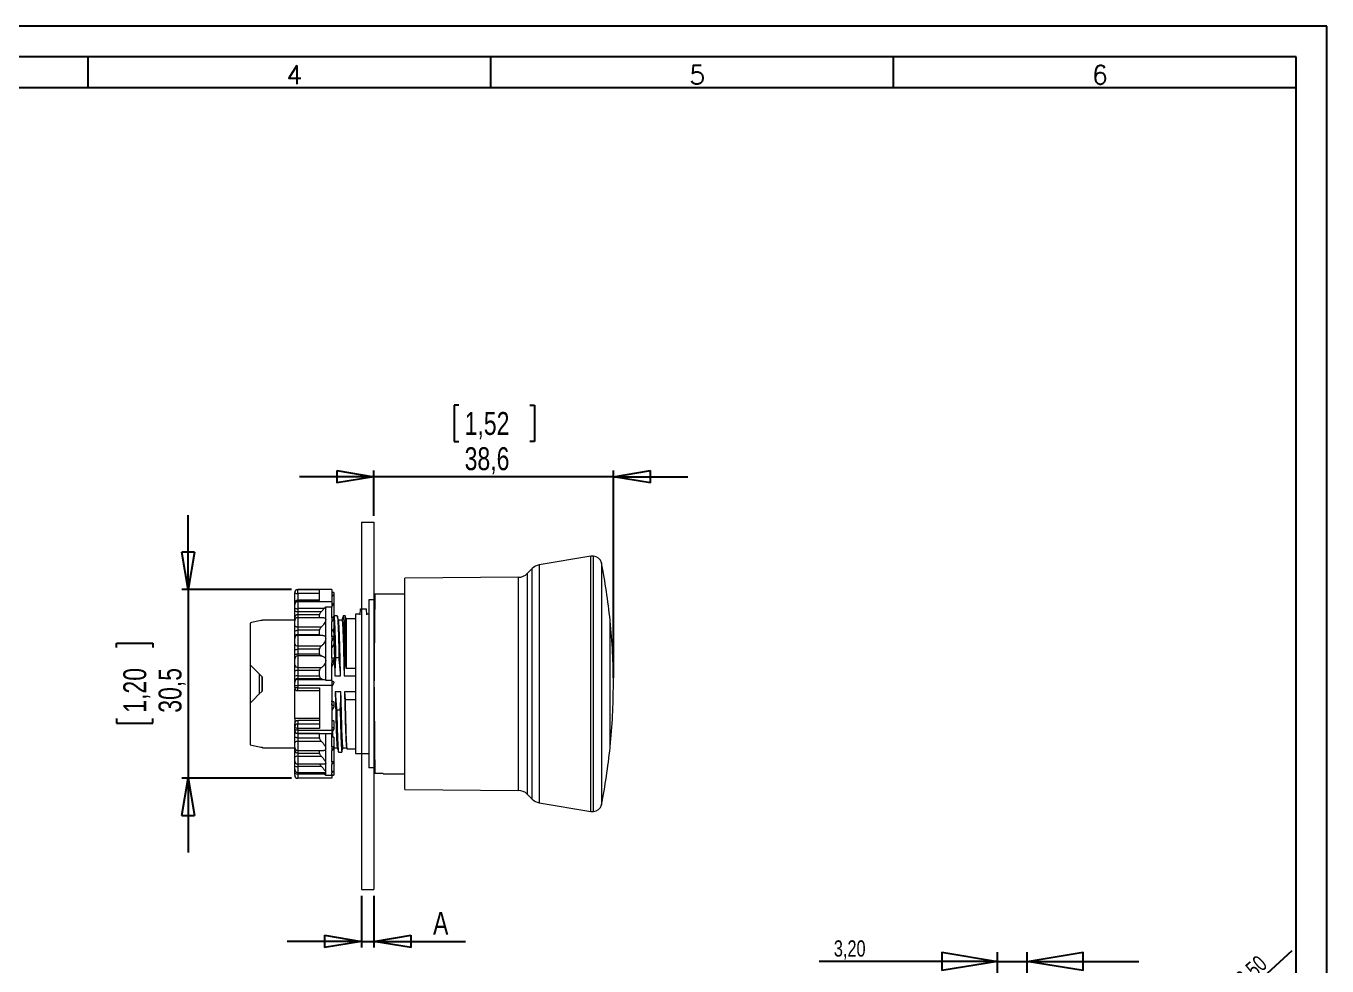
# Model space of a CAD drawing. Header units: millimetres. Extents: x 0 to 420, y 0 to 297.
# Drawn here: x 210 to 420, y 145.2 to 297 of the extents above; entities that cross this region are included whole.
import ezdxf

# ---------------------------------------------------------------- set-up
doc = ezdxf.new("R2010")
doc.units = ezdxf.units.MM
doc.linetypes.add('CENTER', pattern=[10.16, 6.35, -1.27, 1.27, -1.27])
for name, color, linetype in [('CENTRO', 7, 'CENTER'), ('COTAS', 7, 'Continuous'), ('FORMATO', 7, 'Continuous'), ('LEGENDA', 7, 'Continuous')]:
    doc.layers.add(name, color=color, linetype=linetype)
doc.styles.add('SLDTEXTSTYLE0', font='TXT', dxfattribs={"width": 0.75})
doc.styles.add('SLDTEXTSTYLE1', font='ROMANS')
doc.dimstyles.new('SLDDIMSTYLE1', dxfattribs={"dimtxt": 3.704167, "dimasz": 6, "dimexe": 0, "dimexo": 0.0625, "dimgap": 0.926042, "dimtad": 1, "dimdec": 1, "dimrnd": 1e-09, "dimzin": 12, "dimdsep": 46, "dimtxsty": 'SLDTEXTSTYLE0', "dimblk1": 'CLOSED', "dimblk2": 'CLOSED', "dimsah": 1, "dimcen": 0.09, "dimadec": 0, "dimazin": 3, "dimtfac": 1, "dimtdec": 1, "dimtmove": 0, "dimatfit": 0, "dimldrblk": 'CLOSED', "dimfxl": 1, "dimfrac": 2, "dimtolj": 1, "dimtzin": 12, "dimarcsym": 0})

# ---------------------------------------------------------------- blocks, each defined once
blk = doc.blocks.new('_CLOSED')
at = {"color": 0, "linetype": 'ByBlock', "lineweight": -2}
for p, q in [((-1, 0.166667), (0, 0)), ((-1, 0.166667), (-1, -0.166667)), ((0, 0), (-1, -0.166667)), ((0, 0), (-1, 0))]:
    blk.add_line(p, q, dxfattribs=at)
blk = doc.blocks.new('SW_BLOCK_DIMENSION_0')
at = {"layer": 'LEGENDA', "color": 0}
for q in [(7.42, 6.77), (-31, -28.27)]:
    blk.add_line((-14.37, -13.11), q, dxfattribs=at)
at = {"layer": 'LEGENDA', "color": 0, "xscale": 6, "yscale": 6, "rotation": 222.3625225485}
blk.add_blockref('_CLOSED', (-14.37, -13.11), dxfattribs=at)
at = {"layer": 'LEGENDA', "color": 0, "char_height": 1.75, "attachment_point": 1, "rotation": 42.3625, "style": 'SLDTEXTSTYLE0'}
for s, insert in [('22,50', (0.43, 3.44)), ('%%c', (-1.52, 1.67))]:
    blk.add_mtext(s, dxfattribs=dict(at, insert=insert))
blk = doc.blocks.new('SW_BLOCK_DIMENSION_1')
at = {"layer": 'LEGENDA', "color": 0}
for p, q in [((0, 8.14), (0, 20.14)), ((23.61, 8.14), (-1, 8.14)), ((0, -15.36), (0, 8.14)), ((25.21, -15.36), (-1, -15.36)), ((0, -15.36), (0, -27.36))]:
    blk.add_line(p, q, dxfattribs=at)
at = {"layer": 'LEGENDA', "color": 0, "xscale": 6, "yscale": 6}
for p, rotation in [((0, 8.14), 270), ((0, -15.36), 90)]:
    blk.add_blockref('_CLOSED', p, dxfattribs=dict(at, rotation=rotation))
at = {"layer": 'LEGENDA', "color": 0, "insert": (-2.26, 0), "char_height": 1.75, "attachment_point": 1, "rotation": 90, "style": 'SLDTEXTSTYLE0'}
blk.add_mtext('23,5', dxfattribs=at)
blk = doc.blocks.new('SW_BLOCK_DIMENSION_2')
at = {"layer": 'LEGENDA', "color": 0}
for p, q in [((17.62, 0), (-1.59, 0)), ((17.62, -13.06), (17.62, 1)), ((17.62, 0), (20.82, 0)), ((20.82, -13.06), (20.82, 1)), ((20.82, 0), (32.82, 0))]:
    blk.add_line(p, q, dxfattribs=at)
at = {"layer": 'LEGENDA', "color": 0, "xscale": 6, "yscale": 6}
blk.add_blockref('_CLOSED', (17.62, 0), dxfattribs=at)
at = {"layer": 'LEGENDA', "color": 0, "xscale": 6, "yscale": 6, "rotation": 180}
blk.add_blockref('_CLOSED', (20.82, 0), dxfattribs=at)
at = {"layer": 'LEGENDA', "color": 0, "insert": (0, 2.26), "char_height": 1.75, "attachment_point": 1, "style": 'SLDTEXTSTYLE0'}
blk.add_mtext('3,20', dxfattribs=at)
blk = doc.blocks.new('Bloco2')
at = {"layer": 'CENTRO'}
for p, q in [((-0.04, 14.96), (-0.04, -15.01)), ((-14.52, -0.02), (13.95, -0.02))]:
    blk.add_line(p, q, dxfattribs=at)
at = {"layer": 'COTAS'}
for p, q in [((-1.64, 11.73), (1.56, 11.73)), ((-1.64, 11.73), (-1.64, 10.62)), ((1.56, 11.73), (1.56, 10.62))]:
    blk.add_line(p, q, dxfattribs=at)
blk.add_arc((-0.04, -0.52), 11.25, 98.1765, 81.8235, dxfattribs=at)
blk.add_open_spline([(4.21, 19.01), (8.19, 17.9), (22.57, 22.55), (19.78, 5.09), (28.58, -18.9), (3.42, -13.87), (-25.67, -27.9), (-21.45, 16.17), (-22.07, 11.7), (-21.77, 13.8), (-21.16, 15.64), (-17.32, 17.85), (-10.49, 19.01)], degree=3, knots=[0.0852435, 0.0852435, 0.0852435, 0.0852435, 0.1454003, 0.2197234, 0.395722, 0.5034336, 0.6282318, 0.6840432, 0.8592354, 0.8592354, 0.8973439, 1, 1, 1, 1], dxfattribs=at)
blk.add_open_spline([(-10.49, 19.01), (-4.82, 19.98), (-3.97, 20.17), (4.21, 19.01)], degree=3, dxfattribs=at)
at = {"layer": 'LEGENDA'}
for name, p in [('SW_BLOCK_DIMENSION_2', (-19.26, 25.79)), ('SW_BLOCK_DIMENSION_0', (22.65, 20.17)), ('SW_BLOCK_DIMENSION_1', (-26.24, 3.6))]:
    blk.add_blockref(name, p, dxfattribs=at)
at = {"layer": 'COTAS', "insert": (0.75, -23.22), "char_height": 1.75, "attachment_point": 2, "style": 'SLDTEXTSTYLE0'}
blk.add_mtext('DETALHE PARA FURAÇÃO', dxfattribs=at)
blk = doc.blocks.new('_D_1')
at = {"layer": 'FORMATO', "color": 7, "transparency": 16777216}
for p, q in [((264.17, 156.55), (264.17, 148.17)), ((266.17, 156.55), (266.17, 148.17)), ((264.17, 149.17), (252.17, 149.17)), ((264.17, 149.17), (266.17, 149.17)), ((266.17, 149.17), (280.94, 149.17))]:
    blk.add_line(p, q, dxfattribs=at)
at = {"layer": 'FORMATO', "color": 7, "transparency": 16777216, "xscale": 6, "yscale": 6}
blk.add_blockref('_CLOSED', (264.17, 149.17), dxfattribs=at)
at = {"layer": 'FORMATO', "color": 7, "transparency": 16777216, "xscale": 6, "yscale": 6, "rotation": 180}
blk.add_blockref('_CLOSED', (266.17, 149.17), dxfattribs=at)
at = {"layer": 'FORMATO', "color": 7, "transparency": 16777216, "insert": (275.7, 153.95), "char_height": 3.7, "attachment_point": 1, "style": 'SLDTEXTSTYLE0'}
blk.add_mtext('A', dxfattribs=at)
blk = doc.blocks.new('_D_2')
at = {"layer": 'FORMATO', "transparency": 16777216}
for p, q in [((279.86, 235.78), (279.11, 235.78)), ((279.11, 235.78), (279.11, 229.9)), ((291.31, 235.78), (292.07, 235.78)), ((292.07, 235.78), (292.07, 229.9)), ((279.11, 229.9), (279.86, 229.9)), ((292.07, 229.9), (291.31, 229.9)), ((266.17, 217.89), (266.17, 225.21)), ((304.81, 191.76), (304.81, 225.21)), ((266.17, 224.21), (254.17, 224.21)), ((304.81, 224.21), (266.17, 224.21)), ((304.81, 224.21), (316.81, 224.21))]:
    blk.add_line(p, q, dxfattribs=at)
at = {"layer": 'FORMATO', "transparency": 16777216, "xscale": 6, "yscale": 6}
blk.add_blockref('_CLOSED', (266.17, 224.21), dxfattribs=at)
at = {"layer": 'FORMATO', "transparency": 16777216, "xscale": 6, "yscale": 6, "rotation": 180}
blk.add_blockref('_CLOSED', (304.81, 224.21), dxfattribs=at)
at = {"layer": 'FORMATO', "transparency": 16777216, "char_height": 3.704, "attachment_point": 1, "style": 'SLDTEXTSTYLE0'}
for s, insert in [('1,52', (280.8, 234.67)), ('38,6', (280.8, 228.98))]:
    blk.add_mtext(s, dxfattribs=dict(at, insert=insert))
blk = doc.blocks.new('_D_3')
at = {"layer": 'FORMATO', "transparency": 16777216}
for p, q in [((236.17, 206.01), (236.17, 218.01)), ((252.87, 206.01), (235.17, 206.01)), ((236.17, 206.01), (236.17, 175.51)), ((224.59, 196.61), (224.59, 197.36)), ((224.59, 197.36), (230.48, 197.36)), ((230.48, 197.36), (230.48, 196.61)), ((224.59, 185.16), (224.59, 184.41)), ((230.48, 184.41), (230.48, 185.16)), ((224.59, 184.41), (230.48, 184.41)), ((252.87, 175.51), (235.17, 175.51)), ((236.17, 175.51), (236.17, 163.51))]:
    blk.add_line(p, q, dxfattribs=at)
at = {"layer": 'FORMATO', "transparency": 16777216, "xscale": 6, "yscale": 6}
for p, rotation in [((236.17, 206.01, -2.68), 270), ((236.17, 175.51, -2.68), 90)]:
    blk.add_blockref('_CLOSED', p, dxfattribs=dict(at, rotation=rotation))
at = {"layer": 'FORMATO', "transparency": 16777216, "char_height": 3.704, "attachment_point": 1, "rotation": 90, "style": 'SLDTEXTSTYLE0'}
for s, insert in [('1,20', (225.7, 186.1)), ('30,5', (231.39, 186.1))]:
    blk.add_mtext(s, dxfattribs=dict(at, insert=insert))

msp = doc.modelspace()

# ---------------------------------------------------------------- linework, layer by layer
at = {"color": 7, "linetype": 'Continuous', "lineweight": 0}
for p, q in [((264.17, 216.89), (266.17, 216.89)), ((264.17, 216.89), (264.17, 157.55)), ((266.17, 216.89), (266.17, 157.55)), ((264.17, 157.55), (266.17, 157.55))]:
    msp.add_line(p, q, dxfattribs=at)
at = {"color": 7, "linetype": 'Continuous', "lineweight": 15}
for p, q in [((301.17, 211.36), (292.81, 209.96)), ((301.61, 211.36), (301.17, 211.36)), ((301.17, 170.16), (301.17, 211.36)), ((289.5, 207.97), (271.17, 207.81)), ((291.71, 209.39), (290.91, 208.57)), ((253.87, 206.01), (253.87, 206)), ((259.37, 206.01), (253.87, 206.01)), ((253.87, 206), (257.37, 206)), ((253.87, 205.37), (253.87, 206)), ((257.37, 204.21), (257.37, 206)), ((259.37, 206.01), (259.37, 204.04)), ((271.17, 173.71), (271.17, 207.81)), ((253.37, 205.5), (253.37, 205.51)), ((253.37, 203.77), (253.37, 205.5)), ((253.37, 203.61), (253.37, 203.77)), ((257.37, 205.37), (253.87, 205.37)), ((257.37, 204.27), (253.87, 204.27)), ((253.87, 204.21), (253.87, 204.04)), ((257.37, 204.21), (253.87, 204.21)), ((253.87, 204.04), (253.87, 202.91)), ((253.87, 204.04), (259.37, 204.04)), ((259.67, 205.51), (259.37, 205.5)), ((259.67, 205.09), (259.37, 205.09)), ((259.67, 205.04), (259.37, 204.88)), ((259.37, 204.04), (259.37, 203.15)), ((259.67, 203.7), (259.37, 203.7)), ((259.67, 205.51), (259.67, 205.09)), ((259.67, 205.09), (259.67, 205.04)), ((259.67, 205.04), (259.67, 203.7)), ((259.67, 203.7), (259.67, 203.61)), ((265.32, 204.31), (265.32, 177.21)), ((266.17, 204.31), (265.32, 204.31)), ((266.17, 204.31), (266.17, 177.21)), ((271.17, 205.26), (266.3, 205.26)), ((253.37, 203.04), (253.37, 203.61)), ((253.37, 202.59), (253.37, 203.04)), ((253.37, 201.51), (253.37, 202.59)), ((258.15, 202.91), (253.87, 202.91)), ((253.87, 202.91), (253.87, 202.46)), ((253.87, 202.46), (253.87, 201.92)), ((253.87, 202.46), (257.7, 202.46)), ((257.37, 201.92), (253.87, 201.92)), ((257.37, 201.45), (257.37, 201.92)), ((258.15, 202.91), (257.7, 202.46)), ((258.37, 203.15), (258.15, 202.91)), ((258.37, 201.15), (258.37, 203.15)), ((259.37, 203.15), (258.37, 203.15)), ((259.67, 203.61), (259.37, 203.3)), ((259.37, 201.43), (259.37, 203.15)), ((259.67, 201.66), (259.44, 201.43)), ((259.65, 201.65), (259.6, 201.43)), ((259.67, 203.61), (259.67, 201.66)), ((259.68, 201.73), (259.67, 201.7)), ((260.24, 201.76), (259.69, 201.76)), ((261.54, 201.76), (261.19, 201.76)), ((261.67, 201.26), (261.54, 201.76)), ((263.95, 202.01), (263.17, 202.01)), ((263.17, 202.01), (263.17, 190.76)), ((263.95, 201.91), (263.97, 202.86)), ((263.97, 202.86), (264.97, 202.86)), ((264.99, 201.91), (264.97, 202.86)), ((265.32, 202.01), (264.98, 202.01)), ((246.17, 200.58), (246.17, 193.86)), ((253.37, 201.06), (248.17, 201.06)), ((248.17, 201), (248.17, 201.06)), ((253.37, 201), (253.37, 201.51)), ((253.37, 200.96), (253.37, 201)), ((253.37, 200.21), (253.37, 200.95)), ((253.37, 199.1), (253.37, 200.21)), ((258.09, 201.45), (253.87, 201.45)), ((253.87, 199.97), (257.69, 199.97)), ((253.87, 199.97), (253.87, 199.41)), ((258.37, 198.09), (258.37, 201.15)), ((259.37, 201.43), (259.37, 200.86)), ((259.67, 201.43), (259.37, 201.43)), ((259.67, 201.29), (259.37, 200.86)), ((259.37, 198.43), (259.37, 200.86)), ((259.67, 199.71), (259.37, 199.28)), ((259.63, 201.55), (259.59, 201.58)), ((259.67, 201.43), (259.67, 201.29)), ((259.67, 201.29), (259.67, 199.71)), ((261.01, 201.06), (260.44, 201.06)), ((263.17, 201.26), (261.67, 201.26)), ((261.67, 201.26), (261.67, 193.26)), ((266.26, 201.26), (266.17, 201.26)), ((304.28, 180.46), (304.28, 201.06)), ((304.3, 200.92), (304.28, 200.93)), ((304.3, 180.59), (304.3, 200.92)), ((253.37, 198.47), (253.37, 199.1)), ((253.37, 198.09), (253.37, 198.47)), ((253.37, 197.25), (253.37, 198.09)), ((253.87, 199.41), (253.87, 198.76)), ((257.37, 199.41), (253.87, 199.41)), ((253.87, 198.76), (257.37, 198.76)), ((257.89, 198.59), (253.87, 198.59)), ((257.37, 198.76), (257.37, 199.41)), ((258.37, 194.52), (258.37, 198.09)), ((259.37, 198.43), (259.37, 197.74)), ((259.67, 198.43), (259.37, 198.43)), ((259.67, 198.26), (259.37, 197.74)), ((259.37, 194.91), (259.37, 197.74)), ((259.67, 198.43), (259.67, 198.26)), ((259.67, 198.26), (259.67, 197.14)), ((253.37, 196.15), (253.37, 197.25)), ((253.37, 195.42), (253.37, 196.15)), ((253.37, 194.77), (253.37, 195.42)), ((253.87, 196.9), (257.69, 196.9)), ((253.87, 196.9), (253.87, 196.35)), ((253.87, 196.35), (253.87, 195.59)), ((257.37, 196.35), (253.87, 196.35)), ((253.87, 195.59), (253.87, 195.27)), ((253.87, 195.59), (257.37, 195.59)), ((257.37, 195.59), (257.37, 196.35)), ((259.67, 197.14), (259.37, 196.62)), ((246.17, 193.86), (246.17, 187.66)), ((253.37, 193.84), (253.37, 194.77)), ((253.37, 192.83), (253.37, 193.84)), ((253.87, 195.27), (253.87, 193.42)), ((257.69, 195.27), (253.87, 195.27)), ((253.87, 193.42), (257.69, 193.42)), ((253.87, 193.42), (253.87, 192.91)), ((258.37, 191.38), (258.37, 194.52)), ((259.37, 194.91), (259.37, 194.14)), ((259.67, 194.91), (259.37, 194.91)), ((259.67, 194.72), (259.37, 194.14)), ((259.37, 191.38), (259.37, 194.14)), ((259.67, 194.14), (259.37, 193.56)), ((259.67, 194.91), (259.67, 194.72)), ((259.67, 194.72), (259.67, 194.14)), ((260.52, 194.96), (259.97, 194.96)), ((261.54, 194.96), (261.47, 194.96)), ((261.67, 193.26), (261.54, 194.96)), ((263.17, 193.26), (261.67, 193.26)), ((266.19, 193.26), (266.17, 193.26)), ((247.62, 192.41), (247.62, 189.11)), ((248.07, 191.96), (248.07, 189.56)), ((248.17, 189.66), (248.17, 191.86)), ((253.37, 191.99), (253.37, 192.83)), ((253.37, 191.12), (253.37, 191.99)), ((253.37, 191), (253.37, 191.12)), ((253.87, 192.91), (253.87, 192.04)), ((257.37, 192.91), (253.87, 192.91)), ((253.87, 192.04), (253.87, 191.6)), ((253.87, 192.04), (257.37, 192.04)), ((253.87, 191.6), (253.87, 191.48)), ((257.7, 191.6), (253.87, 191.6)), ((253.87, 191.48), (253.87, 190.5)), ((253.87, 191.48), (258.15, 191.48)), ((257.37, 192.04), (257.37, 192.91)), ((257.7, 191.6), (258.15, 191.48)), ((258.15, 191.48), (258.37, 191.38)), ((258.37, 191.38), (259.37, 191.38)), ((259.37, 191.38), (259.37, 190.5)), ((259.67, 191.11), (259.37, 191.11)), ((259.67, 191.11), (259.37, 191.11)), ((259.67, 191.11), (259.67, 190.91)), ((259.67, 191.11), (259.67, 191.11)), ((259.85, 192.05), (260.77, 192.05)), ((261.35, 192.05), (263.17, 192.05)), ((266.17, 192.05), (266.18, 192.05)), ((253.37, 190.5), (253.37, 191)), ((253.37, 190.17), (253.37, 190.5)), ((253.37, 190.17), (253.37, 189.95)), ((253.37, 189.95), (253.42, 189.95)), ((253.37, 185.15), (253.37, 189.95)), ((253.87, 190.5), (253.87, 190.15)), ((259.37, 190.5), (253.87, 190.5)), ((253.87, 190.15), (257.37, 190.15)), ((253.87, 189.67), (257.37, 189.67)), ((257.37, 190.15), (257.37, 183.57)), ((259.67, 190.91), (259.37, 190.31)), ((259.37, 190.5), (259.37, 183.27)), ((260.83, 189.47), (259.91, 189.47)), ((261.41, 189.47), (261.49, 188.26)), ((263.17, 189.47), (261.41, 189.47)), ((263.17, 190.76), (263.17, 179.51)), ((266.18, 189.47), (266.17, 189.47)), ((246.17, 187.66), (246.17, 180.94)), ((259.37, 187.87), (259.37, 188.04)), ((259.67, 187.87), (259.37, 187.87)), ((259.67, 187.28), (259.37, 187.28)), ((259.67, 187.08), (259.37, 186.5)), ((259.67, 187.87), (259.67, 187.28)), ((259.67, 187.28), (259.67, 187.08)), ((261.49, 188.26), (263.17, 188.26)), ((266.17, 188.26), (266.19, 188.26)), ((257.37, 185.15), (253.37, 185.15)), ((253.37, 185.15), (253.37, 184.36)), ((253.87, 184.84), (253.87, 184.29)), ((257.37, 184.84), (253.87, 184.84)), ((259.67, 184.82), (259.37, 184.82)), ((259.67, 184.82), (259.67, 183.69)), ((260.16, 186.56), (260.71, 186.56)), ((253.37, 183.8), (253.37, 184.36)), ((253.37, 183.51), (253.37, 183.8)), ((253.37, 183.26), (253.37, 183.51)), ((253.37, 183.02), (253.37, 183.26)), ((253.37, 182.35), (253.37, 183.02)), ((253.87, 183.57), (253.87, 184.29)), ((253.87, 184.29), (257.37, 184.29)), ((253.87, 183.57), (253.87, 183.27)), ((257.37, 183.57), (253.87, 183.57)), ((253.87, 183.27), (259.37, 183.27)), ((253.87, 182.76), (259.37, 182.76)), ((257.37, 182.73), (253.87, 182.73)), ((253.87, 182.73), (253.87, 182.03)), ((257.38, 182.76), (257.37, 182.73)), ((257.37, 182.03), (257.37, 182.73)), ((258.37, 180.29), (258.37, 182.76)), ((259.67, 183.69), (259.37, 183.69)), ((259.67, 183.51), (259.37, 182.99)), ((259.37, 183.27), (259.37, 182.76)), ((259.37, 180.58), (259.37, 182.76)), ((259.67, 183.69), (259.67, 183.51)), ((253.37, 181.24), (253.37, 182.35)), ((253.37, 180.5), (253.37, 181.24)), ((253.87, 182.03), (257.37, 182.03)), ((253.87, 182.03), (253.87, 181.47)), ((257.69, 181.47), (253.87, 181.47)), ((259.67, 182.17), (259.37, 182.17)), ((259.67, 182.17), (259.67, 180.58)), ((248.17, 180.46), (248.17, 180.52)), ((248.17, 180.46), (253.37, 180.46)), ((253.37, 180.46), (253.37, 180.5)), ((253.37, 179.98), (253.37, 180.46)), ((253.37, 178.94), (253.37, 179.98)), ((253.37, 178.33), (253.37, 178.94)), ((253.87, 180), (258.09, 180)), ((253.87, 179.58), (257.37, 179.58)), ((253.87, 179.58), (253.87, 179.06)), ((257.69, 179.06), (253.87, 179.06)), ((257.37, 179.58), (257.37, 180)), ((258.37, 177.96), (258.37, 180.29)), ((259.37, 180.58), (259.37, 180.01)), ((259.67, 180.58), (259.37, 180.58)), ((259.67, 180.43), (259.37, 180.01)), ((259.37, 178.16), (259.37, 180.01)), ((259.67, 180.12), (259.44, 180.12)), ((259.67, 180.58), (259.67, 180.43)), ((259.67, 180.39), (259.67, 180.12)), ((259.67, 180.12), (259.67, 178.16)), ((259.68, 180.46), (260.25, 180.46)), ((260.44, 179.76), (260.99, 179.76)), ((261.18, 180.46), (261.75, 180.46)), ((261.81, 180.26), (263.17, 180.26)), ((263.17, 179.51), (265.32, 179.51)), ((266.17, 180.26), (266.26, 180.26)), ((304.28, 180.59), (304.3, 180.59)), ((253.37, 177.45), (253.37, 178.33)), ((253.37, 176.97), (253.37, 177.45)), ((253.37, 176.83), (253.37, 176.97)), ((253.37, 176.38), (253.37, 176.83)), ((253.87, 177.83), (258.24, 177.83)), ((257.69, 177.43), (253.87, 177.43)), ((253.87, 176.47), (258.33, 176.47)), ((257.94, 176.47), (258.15, 176.25)), ((258.37, 176.5), (258.37, 177.96)), ((258.37, 176.02), (258.37, 176.5)), ((259.37, 178.16), (259.37, 177.76)), ((259.67, 178.16), (259.37, 178.16)), ((259.67, 178.06), (259.37, 177.76)), ((259.37, 176.61), (259.37, 177.76)), ((259.37, 176.61), (259.37, 176.4)), ((259.67, 176.61), (259.37, 176.61)), ((259.67, 176.55), (259.37, 176.4)), ((259.37, 176.02), (259.37, 176.4)), ((259.67, 178.16), (259.67, 178.06)), ((259.67, 178.06), (259.67, 176.61)), ((259.67, 176.61), (259.67, 176.55)), ((259.67, 176.55), (259.67, 176.01)), ((266.17, 177.21), (265.32, 177.21)), ((253.37, 176.01), (253.37, 176.38)), ((253.87, 176.25), (258.15, 176.25)), ((253.87, 176.25), (253.87, 175.51)), ((259.37, 175.51), (253.87, 175.51)), ((258.15, 176.25), (258.37, 176.02)), ((258.37, 176.02), (259.37, 176.02)), ((259.37, 176.02), (259.37, 175.51)), ((259.67, 176.01), (259.37, 176.01)), ((259.67, 176.01), (259.62, 176.01)), ((259.67, 176.01), (259.67, 176.01)), ((267.67, 176.3), (266.3, 176.3)), ((267.67, 176.26), (267.67, 176.3)), ((267.67, 176.26), (271.17, 176.26)), ((271.17, 173.71), (289.5, 173.55)), ((290.91, 172.95), (291.71, 172.13)), ((292.81, 171.56), (301.17, 170.16)), ((301.17, 170.16), (301.61, 170.16))]:
    msp.add_line(p, q, dxfattribs=at)
at = {"color": 8, "linetype": 'Continuous', "lineweight": 15}
for p, q in [((301.61, 170.16), (301.61, 211.36)), ((302.88, 210.31), (302.88, 171.21)), ((289.5, 173.55), (289.5, 207.97)), ((290.91, 208.57), (290.91, 172.95)), ((291.71, 172.13), (291.71, 209.39)), ((292.81, 209.96), (292.81, 171.56)), ((253.87, 205.37), (253.87, 204.27)), ((253.87, 204.21), (253.87, 204.27)), ((253.87, 201.92), (253.87, 201.45)), ((253.87, 201.45), (253.87, 199.97)), ((253.87, 198.76), (253.87, 198.59)), ((253.87, 198.59), (253.87, 196.9)), ((253.87, 189.67), (253.87, 190.15)), ((253.87, 183.27), (253.87, 182.76)), ((253.87, 182.76), (253.87, 182.73)), ((253.87, 181.47), (253.87, 180)), ((253.87, 180), (253.87, 179.58)), ((253.87, 179.06), (253.87, 177.83)), ((253.87, 177.83), (253.87, 177.43)), ((253.87, 177.43), (253.87, 176.47)), ((253.87, 176.47), (253.87, 176.25))]:
    msp.add_line(p, q, dxfattribs=at)
at = {"color": 7, "linetype": 'Continuous', "lineweight": 15, "flags": 128}
for points in [[(266.3, 205.26), (266.3, 205.23), (266.3, 205.15), (266.29, 205), (266.29, 204.8), (266.29, 204.55), (266.29, 204.24), (266.28, 203.88), (266.28, 203.47), (266.28, 203), (266.27, 202.49), (266.27, 201.93), (266.26, 201.33), (266.26, 200.69), (266.25, 200), (266.24, 199.28), (266.24, 198.53), (266.23, 197.75), (266.22, 196.93), (266.22, 196.1), (266.21, 195.24), (266.2, 194.37), (266.19, 193.48), (266.19, 192.58), (266.18, 191.67), (266.17, 190.76)], [(261.54, 201.76), (261.54, 201.76), (261.54, 201.71), (261.54, 201.61), (261.54, 201.45), (261.54, 201.24), (261.54, 200.97), (261.54, 200.64), (261.54, 200.27), (261.54, 199.84), (261.54, 199.37), (261.54, 198.85), (261.54, 198.29), (261.54, 197.69), (261.54, 197.05), (261.54, 196.38), (261.54, 195.68), (261.54, 194.96)], [(253.37, 200.21), (253.38, 200.16), (253.41, 200.11), (253.45, 200.07), (253.52, 200.04), (253.59, 200.01), (253.68, 199.99), (253.77, 199.97), (253.87, 199.97)], [(253.37, 199.1), (253.38, 199.16), (253.41, 199.22), (253.45, 199.27), (253.52, 199.32), (253.59, 199.36), (253.68, 199.39), (253.77, 199.41), (253.87, 199.41)], [(253.37, 198.47), (253.38, 198.53), (253.41, 198.58), (253.45, 198.63), (253.52, 198.67), (253.59, 198.71), (253.68, 198.74), (253.77, 198.75), (253.87, 198.76)], [(253.37, 196.15), (253.38, 196.19), (253.41, 196.23), (253.45, 196.26), (253.52, 196.29), (253.59, 196.32), (253.68, 196.34), (253.77, 196.35), (253.87, 196.35)], [(253.37, 195.42), (253.38, 195.45), (253.41, 195.48), (253.45, 195.51), (253.52, 195.54), (253.59, 195.56), (253.68, 195.58), (253.77, 195.59), (253.87, 195.59)], [(246.17, 193.86), (246.83, 193.2), (247.49, 192.54), (248.17, 191.86)], [(248.17, 189.66), (247.49, 188.98), (246.83, 188.32), (246.17, 187.66)], [(266.17, 190.76), (266.18, 189.82), (266.19, 188.88), (266.19, 187.95), (266.2, 187.03), (266.21, 186.13), (266.22, 185.25), (266.23, 184.39), (266.23, 183.56), (266.24, 182.75), (266.25, 181.99), (266.25, 181.25), (266.26, 180.56), (266.26, 179.91), (266.27, 179.31), (266.27, 178.76), (266.28, 178.26), (266.28, 177.81), (266.29, 177.41), (266.29, 177.07), (266.29, 176.79), (266.29, 176.57), (266.29, 176.4), (266.3, 176.3)], [(253.87, 183.57), (253.77, 183.57), (253.68, 183.59), (253.59, 183.61), (253.52, 183.64), (253.45, 183.67), (253.41, 183.71), (253.38, 183.76), (253.37, 183.8)], [(253.87, 183.27), (253.77, 183.27), (253.68, 183.29), (253.59, 183.31), (253.52, 183.34), (253.45, 183.38), (253.41, 183.42), (253.38, 183.46), (253.37, 183.51)], [(253.87, 182.73), (253.77, 182.73), (253.68, 182.75), (253.59, 182.77), (253.52, 182.81), (253.45, 182.86), (253.41, 182.91), (253.38, 182.96), (253.37, 183.02)], [(253.87, 182.03), (253.77, 182.03), (253.68, 182.05), (253.59, 182.08), (253.52, 182.12), (253.45, 182.17), (253.41, 182.22), (253.38, 182.28), (253.37, 182.35)], [(253.87, 181.47), (253.77, 181.47), (253.68, 181.46), (253.59, 181.43), (253.52, 181.4), (253.45, 181.37), (253.41, 181.33), (253.38, 181.28), (253.37, 181.24)]]:
    msp.add_lwpolyline(points, dxfattribs=at)
at = {"color": 8, "linetype": 'Continuous', "lineweight": 15, "flags": 128}
for points in [[(253.4, 180.33), (253.38, 180.39), (253.37, 180.46)], [(253.4, 176.79), (253.38, 176.81), (253.37, 176.83)]]:
    msp.add_lwpolyline(points, dxfattribs=at)
at = {"color": 7, "linetype": 'Continuous', "lineweight": 15}
for centre, radius, start, end in [((301.61, 210.06), 1.3, 11.2764, 90), ((204.81, 190.76), 100, 5.912, 11.2764), ((289.48, 209.97), 2, 270.5, 315.6222), ((293.14, 207.99), 2, 99.5, 135.6222), ((253.87, 205.51), 0.5, 89.9957, 179.9956), ((253.87, 205.5), 0.5, 89.9772, 179.9773), ((253.75, 205.94), 0.586, 229.1476, 281.4475), ((253.87, 203.77), 0.5, 90, 180), ((253.84, 203.73), 0.473, 86.6317, 176.1797), ((253.84, 203.57), 0.471, 86.3269, 175.7818), ((253.75, 203.48), 0.586, 229.1476, 281.4473), ((253.75, 203.03), 0.586, 229.1476, 281.4473), ((253.83, 201.46), 0.46, 84.6809, 173.4408), ((249.27, 190.76), 10.3, 96.1307, 107.5159), ((253.87, 200.95), 0.5, 90, 180), ((204.81, 190.76), 100, 0, 5.8342), ((253.87, 198.09), 0.5, 90, 180), ((253.8, 197.34), 0.445, 192.2997, 278.4574), ((253.87, 194.77), 0.5, 89.9865, 179.9864), ((253.84, 193.88), 0.468, 184.8535, 274.1441), ((253.75, 192.05), 0.867, 81.9108, 115.8649), ((253.75, 190.66), 1.39, 84.8715, 105.7405), ((253.86, 191.11), 0.491, 88.9966, 178.9602), ((253.86, 190.99), 0.491, 88.9966, 178.9602), ((253.74, 197.71), 7.21, 267.0198, 270.9926), ((253.87, 190.17), 0.5, 180, 270), ((253.74, 193.3), 3.15, 263.1681, 272.2677), ((204.81, 190.76), 100, 354.1658, 0), ((253.86, 184.35), 0.491, 88.9967, 178.9602), ((253.86, 183.79), 0.491, 88.9966, 178.9602), ((253.87, 183.26), 0.5, 180, 270), ((249.27, 190.76), 10.3, 252.4841, 263.8693), ((253.87, 180.5), 0.5, 180, 270), ((253.83, 180.04), 0.461, 186.4854, 275.2707), ((253.75, 178.42), 0.643, 79.3805, 126.4161), ((204.81, 190.76), 100, 348.7236, 354.088), ((253.87, 178.33), 0.5, 180, 270), ((253.74, 181.51), 4.08, 264.7234, 271.7546), ((253.87, 176.97), 0.5, 180, 270), ((253.75, 176.82), 0.586, 229.1476, 281.4475), ((253.87, 176.01), 0.5, 180.0044, 270.0043), ((289.48, 171.55), 2, 44.3778, 89.5), ((293.14, 173.53), 2, 224.3778, 260.5), ((301.61, 171.46), 1.3, 270, 348.7236)]:
    msp.add_arc(centre, radius, start, end, dxfattribs=at)
at = {"color": 8, "linetype": 'Continuous', "lineweight": 15}
msp.add_arc((253.69, 200.99), 0.319, 147.9116, 179.4287, dxfattribs=at)
at = {"color": 7, "linetype": 'Continuous', "lineweight": 15}
for points, knots in [([(259.62, 205.51), (259.59, 205.51), (259.5, 205.51), (259.42, 205.51), (259.37, 205.51)], [0, 0, 0, 0, 0.370138, 1, 1, 1, 1]), ([(257.7, 202.46), (257.64, 202.39), (257.55, 202.29), (257.44, 202.13), (257.38, 202.01), (257.37, 201.95), (257.37, 201.92)], [0, 0, 0, 0, 0.358524, 0.611987, 0.812427, 1, 1, 1, 1]), ([(259.69, 201.76), (259.7, 201.74), (259.72, 201.71), (259.75, 201.43), (259.78, 200.97), (259.82, 200.32), (259.85, 199.5), (259.88, 198.53), (259.92, 197.44), (259.94, 196.25), (259.96, 195.39), (259.97, 194.96)], [0, 0, 0, 0, 0.106781, 0.21725, 0.329677, 0.44311, 0.556543, 0.66897, 0.781187, 0.890491, 1, 1, 1, 1]), ([(260.45, 201.02), (260.42, 201.14), (260.35, 201.38), (260.29, 201.61), (260.26, 201.73)], [0, 0, 0, 0, 0.499946, 1, 1, 1, 1]), ([(260.26, 201.71), (260.26, 201.7), (260.28, 201.66), (260.3, 201.42), (260.33, 200.96), (260.37, 200.31), (260.4, 199.49), (260.43, 198.52), (260.46, 197.43), (260.49, 196.24), (260.51, 195.39), (260.52, 194.96)], [0, 0, 0, 0, 0.045953, 0.164155, 0.284453, 0.405826, 0.5272, 0.647498, 0.767004, 0.883426, 1, 1, 1, 1]), ([(261.18, 201.73), (261.14, 201.61), (261.08, 201.39), (261.03, 201.17), (261, 201.06)], [0, 0, 0, 0, 0.526271, 1, 1, 1, 1]), ([(261.19, 201.76), (261.2, 201.74), (261.22, 201.71), (261.25, 201.43), (261.28, 200.97), (261.32, 200.32), (261.35, 199.5), (261.38, 198.53), (261.42, 197.44), (261.44, 196.25), (261.46, 195.39), (261.47, 194.96)], [0, 0, 0, 0, 0.106781, 0.21725, 0.329677, 0.44311, 0.556543, 0.66897, 0.781187, 0.890491, 1, 1, 1, 1]), ([(257.69, 199.97), (257.63, 199.91), (257.53, 199.81), (257.43, 199.65), (257.38, 199.52), (257.37, 199.45), (257.37, 199.41)], [0, 0, 0, 0, 0.369954, 0.622807, 0.825135, 1, 1, 1, 1]), ([(258.37, 201.15), (258.37, 201.13), (258.37, 201.06), (258.33, 200.9), (258.22, 200.64), (258.01, 200.31), (257.81, 200.08), (257.69, 199.97), (257.69, 199.97)], [0, 0, 0, 0, 0.04445, 0.212628, 0.386066, 0.642975, 0.992012, 1, 1, 1, 1]), ([(258.09, 201.44), (258.09, 201.45), (258.17, 201.46), (258.26, 201.41), (258.36, 201.31), (258.37, 201.2), (258.37, 201.15)], [0, 0, 0, 0, 0.014232, 0.420523, 0.747842, 1, 1, 1, 1]), ([(259.63, 199.65), (259.64, 199.42), (259.66, 198.94), (259.7, 198.04), (259.73, 197.02), (259.76, 195.9), (259.78, 194.7), (259.82, 193.41), (259.84, 192.51), (259.85, 192.05)], [0, 0, 0, 0, 0.140037, 0.284686, 0.428627, 0.568844, 0.709273, 0.853375, 1, 1, 1, 1]), ([(260.77, 192.05), (260.76, 192.51), (260.74, 193.41), (260.71, 194.69), (260.68, 195.89), (260.65, 197.01), (260.62, 198.03), (260.59, 198.94), (260.55, 199.7), (260.52, 200.31), (260.49, 200.74), (260.46, 200.97), (260.45, 201), (260.45, 201.01)], [0, 0, 0, 0, 0.098441, 0.195186, 0.289464, 0.383621, 0.480272, 0.577571, 0.675741, 0.773911, 0.87121, 0.966814, 1, 1, 1, 1]), ([(261.01, 201.06), (261.01, 201.04), (261.03, 201.01), (261.06, 200.75), (261.1, 200.32), (261.13, 199.71), (261.16, 198.94), (261.2, 198.04), (261.23, 197.02), (261.26, 195.9), (261.28, 194.7), (261.32, 193.41), (261.34, 192.51), (261.35, 192.05)], [0, 0, 0, 0, 0.087377, 0.177539, 0.2693, 0.361882, 0.454464, 0.546225, 0.637537, 0.726487, 0.815571, 0.906985, 1, 1, 1, 1]), ([(257.37, 198.76), (257.37, 198.73), (257.38, 198.66), (257.42, 198.6), (257.45, 198.59), (257.45, 198.59)], [0, 0, 0, 0, 0.442544, 0.882863, 1, 1, 1, 1]), ([(258.37, 198.09), (258.37, 198.07), (258.37, 197.98), (258.33, 197.79), (258.22, 197.52), (258.01, 197.19), (257.81, 197), (257.69, 196.9), (257.69, 196.9)], [0, 0, 0, 0, 0.04445, 0.212628, 0.386066, 0.642975, 0.992012, 1, 1, 1, 1]), ([(257.89, 198.58), (257.96, 198.58), (258.11, 198.57), (258.26, 198.45), (258.36, 198.28), (258.37, 198.15), (258.37, 198.09)], [0, 0, 0, 0, 0.291765, 0.583669, 0.818835, 1, 1, 1, 1]), ([(257.69, 196.9), (257.63, 196.85), (257.53, 196.77), (257.43, 196.61), (257.38, 196.47), (257.37, 196.39), (257.37, 196.35)], [0, 0, 0, 0, 0.369954, 0.622807, 0.825134, 1, 1, 1, 1]), ([(257.37, 195.59), (257.37, 195.55), (257.38, 195.47), (257.44, 195.37), (257.54, 195.29), (257.63, 195.28), (257.69, 195.27)], [0, 0, 0, 0, 0.192986, 0.385003, 0.659943, 1, 1, 1, 1]), ([(257.69, 193.42), (257.63, 193.38), (257.53, 193.31), (257.43, 193.17), (257.38, 193.04), (257.37, 192.95), (257.37, 192.91)], [0, 0, 0, 0, 0.369955, 0.622807, 0.825135, 1, 1, 1, 1]), ([(257.69, 195.27), (257.73, 195.27), (257.88, 195.25), (258.09, 195.16), (258.26, 194.97), (258.36, 194.75), (258.37, 194.59), (258.37, 194.52)], [0, 0, 0, 0, 0.129697, 0.43706, 0.669079, 0.856001, 1, 1, 1, 1]), ([(258.37, 194.52), (258.37, 194.5), (258.37, 194.4), (258.33, 194.21), (258.22, 193.94), (258.01, 193.64), (257.81, 193.48), (257.69, 193.42), (257.69, 193.42)], [0, 0, 0, 0, 0.04445, 0.212628, 0.386066, 0.642975, 0.992012, 1, 1, 1, 1]), ([(259.97, 194.96), (259.97, 194.96), (259.95, 194.66), (259.91, 194.07), (259.86, 193.1), (259.85, 192.43), (259.85, 192.05)], [0, 0, 0, 0, 0.000745, 0.306511, 0.61228, 1, 1, 1, 1]), ([(260.77, 192.05), (260.75, 192.43), (260.71, 193.11), (260.62, 194.07), (260.55, 194.66), (260.52, 194.96)], [0, 0, 0, 0, 0.390177, 0.69509, 1, 1, 1, 1]), ([(261.47, 194.96), (261.47, 194.96), (261.45, 194.66), (261.41, 194.07), (261.36, 193.1), (261.35, 192.43), (261.35, 192.05)], [0, 0, 0, 0, 0.000745, 0.306511, 0.61228, 1, 1, 1, 1]), ([(257.37, 192.04), (257.37, 191.99), (257.38, 191.91), (257.44, 191.78), (257.54, 191.66), (257.64, 191.62), (257.7, 191.6)], [0, 0, 0, 0, 0.18714, 0.373339, 0.639951, 1, 1, 1, 1]), ([(259.91, 189.47), (259.92, 189.01), (259.94, 188.11), (259.98, 186.83), (260, 185.63), (260.03, 184.51), (260.06, 183.49), (260.1, 182.58), (260.13, 181.82), (260.16, 181.21), (260.2, 180.78), (260.22, 180.55), (260.23, 180.52), (260.24, 180.51)], [0, 0, 0, 0, 0.098423, 0.19515, 0.289411, 0.383552, 0.480188, 0.5775, 0.675683, 0.773865, 0.871177, 0.966794, 1, 1, 1, 1]), ([(259.91, 189.47), (259.94, 189.09), (259.98, 188.41), (260.06, 187.45), (260.13, 186.86), (260.16, 186.56)], [0, 0, 0, 0, 0.390178, 0.69509, 1, 1, 1, 1]), ([(260.71, 186.56), (260.71, 186.56), (260.73, 186.86), (260.77, 187.45), (260.82, 188.42), (260.83, 189.09), (260.83, 189.47)], [0, 0, 0, 0, 0.000752, 0.306519, 0.612288, 1, 1, 1, 1]), ([(261.18, 180.46), (261.17, 180.48), (261.15, 180.51), (261.12, 180.77), (261.09, 181.2), (261.05, 181.81), (261.02, 182.58), (260.99, 183.48), (260.96, 184.5), (260.93, 185.62), (260.9, 186.82), (260.87, 188.11), (260.85, 189.01), (260.83, 189.47)], [0, 0, 0, 0, 0.087515, 0.177677, 0.269438, 0.36202, 0.454602, 0.546363, 0.637649, 0.726573, 0.815629, 0.907014, 1, 1, 1, 1]), ([(261.41, 189.47), (261.42, 189.01), (261.44, 188.11), (261.48, 186.83), (261.5, 185.63), (261.53, 184.51), (261.56, 183.49), (261.6, 182.58), (261.63, 181.82), (261.66, 181.21), (261.7, 180.78), (261.72, 180.55), (261.73, 180.52), (261.74, 180.51)], [0, 0, 0, 0, 0.098367, 0.195038, 0.289245, 0.383333, 0.479913, 0.57717, 0.675296, 0.773422, 0.870679, 0.96624, 1, 1, 1, 1]), ([(259.45, 184.82), (259.44, 185.09), (259.43, 185.72), (259.4, 186.65), (259.39, 187.32), (259.38, 187.57)], [0, 0, 0, 0, 0.315927, 0.744033, 1, 1, 1, 1]), ([(261.49, 188.26), (261.5, 187.8), (261.53, 186.89), (261.56, 185.61), (261.59, 184.43), (261.62, 183.36), (261.65, 182.43), (261.68, 181.64), (261.72, 181.02), (261.75, 180.58), (261.78, 180.33), (261.8, 180.23), (261.81, 180.26), (261.81, 180.26)], [0, 0, 0, 0, 0.102919, 0.203214, 0.30298, 0.405488, 0.50517, 0.605744, 0.706317, 0.806, 0.903945, 0.999396, 1, 1, 1, 1]), ([(260.16, 186.56), (260.17, 186.13), (260.19, 185.28), (260.22, 184.09), (260.25, 183), (260.28, 182.03), (260.32, 181.21), (260.35, 180.56), (260.38, 180.09), (260.41, 179.83), (260.43, 179.73), (260.44, 179.76), (260.44, 179.76)], [0, 0, 0, 0, 0.108891, 0.217646, 0.329281, 0.441708, 0.555141, 0.668574, 0.781001, 0.89147, 0.999126, 1, 1, 1, 1]), ([(260.71, 186.56), (260.72, 186.13), (260.74, 185.27), (260.77, 184.08), (260.8, 182.99), (260.83, 182.02), (260.87, 181.2), (260.9, 180.55), (260.93, 180.09), (260.96, 179.81), (260.98, 179.78), (260.99, 179.76)], [0, 0, 0, 0, 0.109453, 0.218707, 0.330872, 0.443299, 0.556732, 0.670165, 0.782592, 0.893061, 1, 1, 1, 1]), ([(259.54, 182.17), (259.53, 182.31), (259.52, 182.61), (259.51, 183), (259.5, 183.22)], [0, 0, 0, 0, 0.454002, 1, 1, 1, 1]), ([(257.37, 182.03), (257.37, 181.99), (257.38, 181.92), (257.44, 181.78), (257.54, 181.62), (257.63, 181.53), (257.69, 181.47)], [0, 0, 0, 0, 0.192986, 0.385003, 0.659943, 1, 1, 1, 1]), ([(257.69, 181.47), (257.73, 181.43), (257.88, 181.29), (258.09, 181.03), (258.26, 180.72), (258.36, 180.47), (258.37, 180.34), (258.37, 180.29)], [0, 0, 0, 0, 0.129696, 0.437059, 0.669078, 0.856, 1, 1, 1, 1]), ([(257.37, 179.58), (257.37, 179.55), (257.38, 179.49), (257.44, 179.37), (257.54, 179.22), (257.63, 179.11), (257.69, 179.06)], [0, 0, 0, 0, 0.192986, 0.385003, 0.659943, 1, 1, 1, 1]), ([(257.69, 179.06), (257.73, 179.01), (257.88, 178.85), (258.09, 178.59), (258.26, 178.3), (258.36, 178.09), (258.37, 178), (258.37, 177.96)], [0, 0, 0, 0, 0.129696, 0.437059, 0.669078, 0.856, 1, 1, 1, 1]), ([(258.37, 180.29), (258.37, 180.28), (258.37, 180.2), (258.33, 180.1), (258.24, 180.01), (258.14, 180.01), (258.09, 180.01)], [0, 0, 0, 0, 0.078229, 0.37422, 0.679467, 1, 1, 1, 1]), ([(259.59, 180.12), (259.6, 180.12), (259.63, 180.24), (259.66, 180.35), (259.69, 180.46)], [0, 0, 0, 0, 0.080975, 1, 1, 1, 1]), ([(259.68, 180.46), (259.67, 180.46), (259.66, 180.47), (259.65, 180.57), (259.65, 180.58)], [0, 0, 0, 0, 0.862842, 1, 1, 1, 1]), ([(260.24, 180.49), (260.27, 180.38), (260.33, 180.14), (260.39, 179.91), (260.43, 179.79)], [0, 0, 0, 0, 0.499945, 1, 1, 1, 1]), ([(261.01, 179.79), (261.04, 179.91), (261.1, 180.13), (261.16, 180.35), (261.19, 180.46)], [0, 0, 0, 0, 0.522747, 1, 1, 1, 1]), ([(261.74, 180.49), (261.75, 180.46), (261.76, 180.39), (261.78, 180.33), (261.79, 180.29)], [0, 0, 0, 0, 0.499984, 1, 1, 1, 1]), ([(257.39, 177.83), (257.39, 177.83), (257.39, 177.81), (257.44, 177.73), (257.54, 177.6), (257.63, 177.49), (257.69, 177.43)], [0, 0, 0, 0, 0.003646, 0.240713, 0.580159, 1, 1, 1, 1]), ([(257.69, 177.43), (257.73, 177.39), (257.88, 177.23), (258.09, 176.98), (258.26, 176.73), (258.36, 176.57), (258.37, 176.52), (258.37, 176.5)], [0, 0, 0, 0, 0.129696, 0.437059, 0.669078, 0.856, 1, 1, 1, 1]), ([(258.37, 177.96), (258.37, 177.95), (258.37, 177.9), (258.34, 177.84), (258.27, 177.83), (258.24, 177.83)], [0, 0, 0, 0, 0.122396, 0.585491, 1, 1, 1, 1]), ([(258.37, 176.5), (258.37, 176.49), (258.37, 176.47), (258.35, 176.47), (258.33, 176.47)], [0, 0, 0, 0, 0.252635, 1, 1, 1, 1]), ([(259.37, 176.01), (259.42, 176.01), (259.5, 176.01), (259.59, 176.01), (259.62, 176.01)], [0, 0, 0, 0, 0.629862, 1, 1, 1, 1])]:
    msp.add_open_spline(points, degree=3, knots=knots, dxfattribs=at)
at = {"layer": 'FORMATO'}
for p, q in [((420, 297), (0, 297)), ((420, 0), (420, 297)), ((415, 292), (25, 292)), ((220, 292), (220, 287)), ((285, 292), (285, 287)), ((350, 292), (350, 287)), ((415, 287), (415, 292)), ((415, 287), (25, 287)), ((415, 5), (415, 287))]:
    msp.add_line(p, q, dxfattribs=at)

# ---------------------------------------------------------------- block references
at = {"color": 7, "linetype": 'Continuous', "xscale": 1.5, "yscale": 1.5, "zscale": 1.5}
msp.add_blockref('Bloco2', (369.29, 107.27), dxfattribs=at)

# ---------------------------------------------------------------- texts
at = {"layer": 'FORMATO', "char_height": 3, "attachment_point": 2, "style": 'SLDTEXTSTYLE1'}
for s, insert in [('4', (253.35, 290.6)), ('5', (318.35, 290.6)), ('6', (383.35, 290.6))]:
    msp.add_mtext(s, dxfattribs=dict(at, insert=insert))

# ---------------------------------------------------------------- dimensions: what is measured, and where the dimension line sits
at = {"layer": 'FORMATO'}
dim = msp.add_linear_dim(base=(266.17, 224.21), p1=(304.81, 190.76), p2=(266.17, 216.89), dimstyle='SLDDIMSTYLE1', dxfattribs=at)
dim.commit()
dim.dimension.update_dxf_attribs({"geometry": '_D_2', "text_midpoint": (285.59, 224.21), "dimtype": 160})
dim = msp.add_linear_dim(base=(236.17, 175.51), p1=(253.87, 206.01), p2=(253.87, 175.51), angle=90, dimstyle='SLDDIMSTYLE1', dxfattribs=at)
dim.commit()
dim.dimension.update_dxf_attribs({"geometry": '_D_3', "text_midpoint": (236.17, 190.89), "dimtype": 160})
at = {"layer": 'FORMATO', "color": 7}
dim = msp.add_linear_dim(base=(266.17, 149.17), p1=(264.17, 157.55), p2=(266.17, 157.55), text='A', dimstyle='SLDDIMSTYLE1', dxfattribs=at)
dim.commit()
dim.dimension.update_dxf_attribs({"geometry": '_D_1', "text_midpoint": (277.53, 149.17), "dimtype": 160})

doc.saveas('drawing.dxf')
